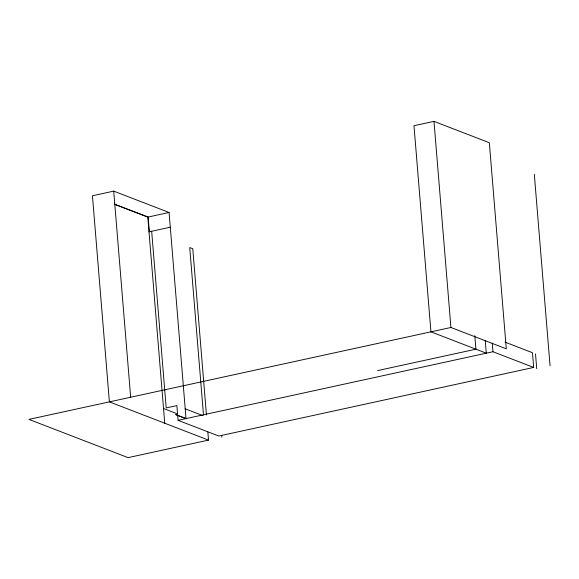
<?xml version="1.0" encoding="UTF-8"?>
<svg xmlns="http://www.w3.org/2000/svg" width="579" height="579" viewBox="0 0 579 579"><rect width="100%" height="100%" fill="white"/><g stroke="black" fill="none" stroke-linecap="round" stroke-linejoin="round"><path stroke-width="0.87" d="M186.025 418.588L175.654 414.593L186.033 418.668L169.082 212.479L113.723 191.128L92.445 195.76L109.388 401.869L208.512 440.112L207.847 432.028M208.512 440.112L128.075 457.634L28.95 419.391L450.925 327.475L506.278 348.833L489.335 142.724L433.982 121.366L413.985 125.723L430.935 331.832L486.288 353.183L485.253 340.604M114.251 204.177L147.797 217.118L169.082 212.479M149.006 231.839L170.291 227.207M377.58 370.603L475.916 349.188L474.809 335.682M151.669 231.26L166.195 407.927L176.863 405.604L178.071 420.325L492.953 351.735L533.672 367.441L532.456 352.72L505.04 342.138M533.672 367.441L218.79 436.03L178.071 420.325M114.389 204.141L148.152 217.038L149.368 231.759M185.171 408.81L202.621 415.541M163.531 408.506L177.659 413.956M534.316 174.33L550.05 365.718M535.51 353.899L536.719 368.62M492.237 343.072L492.953 351.735M433.982 121.366L450.925 327.475M221.699 435.48L221.837 437.21M206.442 414.955L192.778 248.724L189.724 247.551L203.504 415.201M147.797 217.118L164.74 423.227M113.723 191.128L130.666 397.237"/></g></svg>
